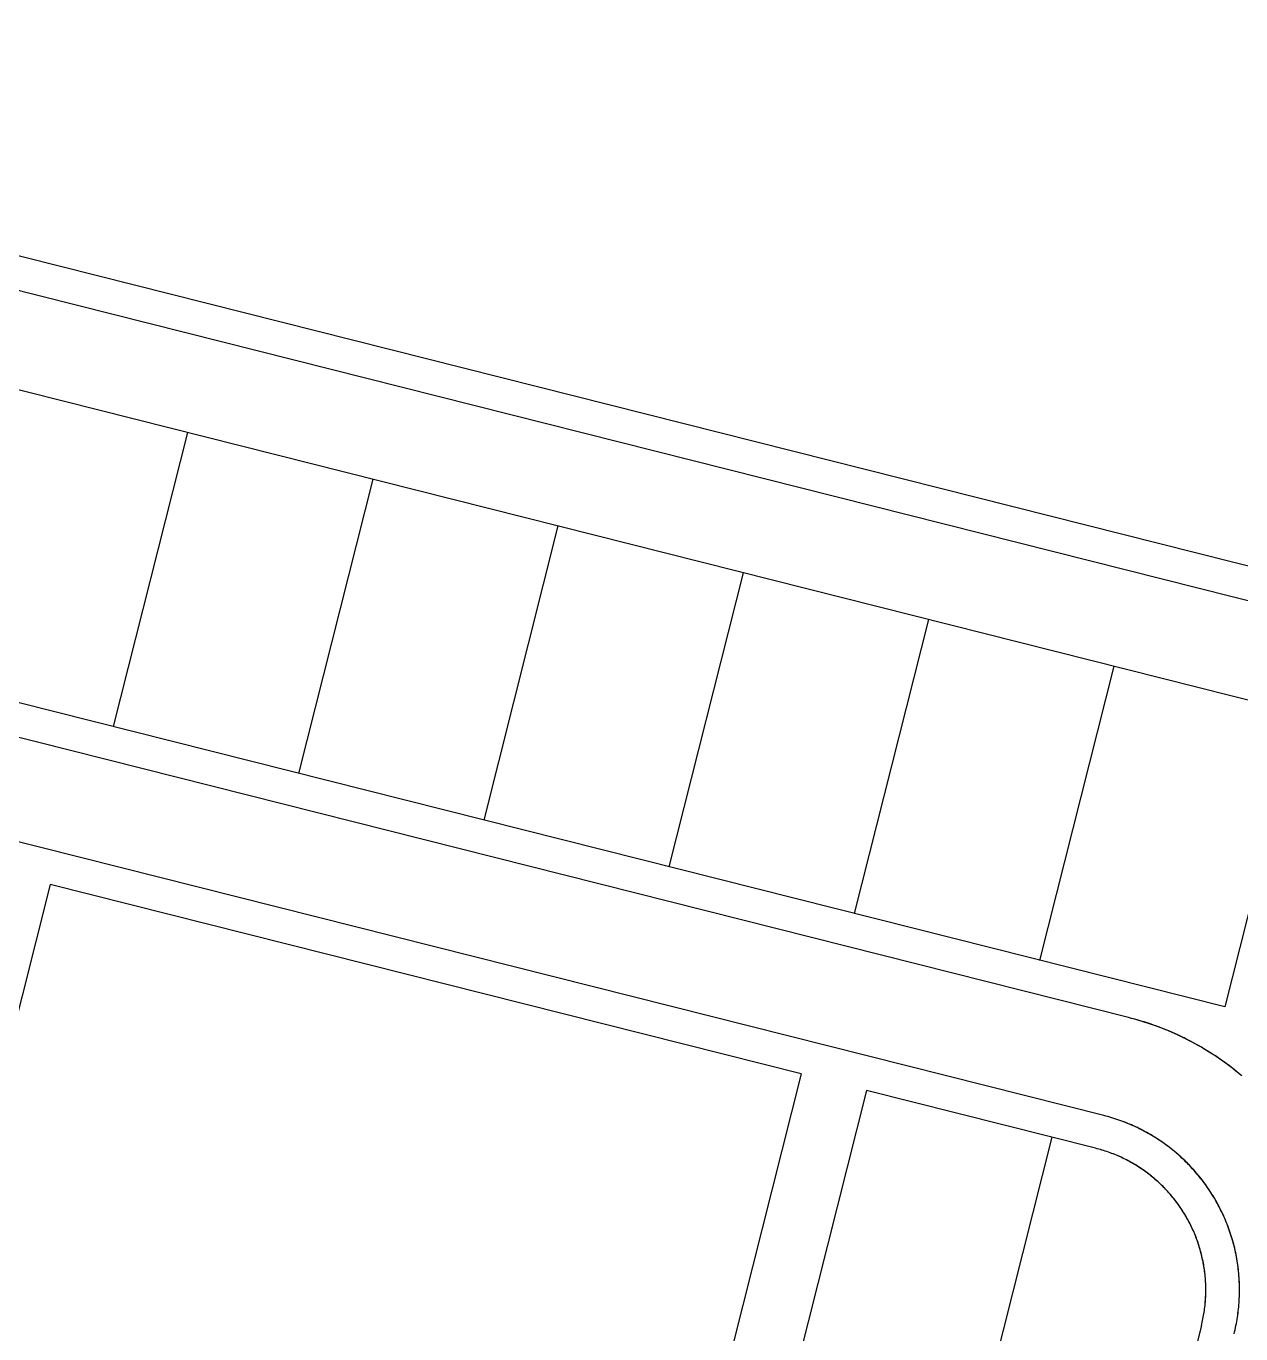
# Model space of a CAD drawing. Header units: metres. Extents: x 680594 to 684853, y 828874 to 830078.
# Drawn here: x 683122.2 to 683230.2, y 829528.8 to 829645.2 of the extents above; entities that cross this region are included whole.
import ezdxf

# ---------------------------------------------------------------- set-up
doc = ezdxf.new("R2010")
doc.units = ezdxf.units.M
doc.layers.add('PLOT_LINES', color=7, linetype='Continuous')

msp = doc.modelspace()

# ---------------------------------------------------------------- linework, layer by layer
at = {"layer": 'PLOT_LINES'}
for points in [[(683301.18, 829579.38), (683040.44, 829645.18)], [(683301.18, 829579.38), (683040.44, 829645.18)], [(683300.44, 829576.47), (683039.7, 829642.27)], [(683300.44, 829576.47), (683039.7, 829642.27)], [(683254.72, 829579.18), (683081.24, 829622.96)], [(683254.72, 829579.18), (683081.24, 829622.96)], [(683136.51, 829609.01), (683129.9, 829582.83)], [(683136.51, 829609.01), (683129.9, 829582.83)], [(683152.99, 829604.85), (683146.38, 829578.67)], [(683152.99, 829604.85), (683146.38, 829578.67)], [(683169.47, 829600.69), (683162.87, 829574.51)], [(683169.47, 829600.69), (683162.87, 829574.51)], [(683185.96, 829596.53), (683179.35, 829570.35)], [(683185.96, 829596.53), (683179.35, 829570.35)], [(683202.44, 829592.37), (683195.83, 829566.19)], [(683202.44, 829592.37), (683195.83, 829566.19)], [(683228.8, 829557.88), (683096.93, 829591.15)], [(683228.8, 829557.88), (683096.93, 829591.15)], [(683218.92, 829588.21), (683212.32, 829562.03)], [(683218.92, 829588.21), (683212.32, 829562.03)], [(683220.23, 829556.94), (683101.05, 829587.02)], [(683220.23, 829556.94), (683101.05, 829587.02)], [(683235.41, 829584.05), (683228.8, 829557.88)], [(683235.41, 829584.05), (683228.8, 829557.88)], [(683218.03, 829548.22), (683098.85, 829578.29)], [(683218.03, 829548.22), (683098.85, 829578.29)], [(683124.29, 829568.78), (683113.01, 829524.08)], [(683124.29, 829568.78), (683113.01, 829524.08)], [(683191.11, 829551.92), (683124.29, 829568.78)], [(683191.11, 829551.92), (683124.29, 829568.78)], [(683230.23, 829551.81), (683230.01, 829552), (683229.79, 829552.18), (683229.56, 829552.36), (683229.33, 829552.54), (683229.1, 829552.72), (683228.86, 829552.89), (683228.63, 829553.06), (683228.39, 829553.23), (683228.15, 829553.39), (683227.91, 829553.55), (683227.66, 829553.71), (683227.42, 829553.87), (683227.17, 829554.02), (683226.92, 829554.17), (683226.67, 829554.32), (683226.42, 829554.46), (683226.17, 829554.61), (683225.91, 829554.74), (683225.65, 829554.88), (683225.39, 829555.01), (683225.13, 829555.14), (683224.87, 829555.27), (683224.61, 829555.39), (683224.34, 829555.51), (683224.08, 829555.63), (683223.81, 829555.75), (683223.54, 829555.86), (683223.27, 829555.97), (683223, 829556.07), (683222.73, 829556.17), (683222.45, 829556.27), (683222.18, 829556.37), (683221.9, 829556.46), (683221.63, 829556.55), (683221.35, 829556.63), (683221.07, 829556.72), (683220.79, 829556.8), (683220.51, 829556.87), (683220.23, 829556.94)], [(683230.3, 829551.76), (683230.07, 829551.94), (683229.85, 829552.13), (683229.62, 829552.31), (683229.39, 829552.49), (683229.16, 829552.67), (683228.92, 829552.85), (683228.68, 829553.02), (683228.44, 829553.19), (683228.2, 829553.35), (683227.96, 829553.52), (683227.71, 829553.68), (683227.47, 829553.84), (683227.22, 829553.99), (683226.97, 829554.14), (683226.72, 829554.29), (683226.46, 829554.44), (683226.21, 829554.58), (683225.95, 829554.72), (683225.69, 829554.86), (683225.43, 829554.99), (683225.17, 829555.13), (683224.9, 829555.25), (683224.64, 829555.38), (683224.37, 829555.5), (683224.11, 829555.62), (683223.84, 829555.74), (683223.57, 829555.85), (683223.29, 829555.96), (683223.02, 829556.06), (683222.75, 829556.17), (683222.47, 829556.27), (683222.19, 829556.36), (683221.92, 829556.45), (683221.64, 829556.54), (683221.36, 829556.63), (683221.08, 829556.71), (683220.79, 829556.79), (683220.51, 829556.87), (683220.23, 829556.94)], [(683191.11, 829551.92), (683179.83, 829507.22)], [(683191.11, 829551.92), (683179.83, 829507.22)], [(683196.93, 829550.45), (683185.65, 829505.75)], [(683196.93, 829550.45), (683185.65, 829505.75)], [(683217.29, 829545.31), (683196.93, 829550.45)], [(683217.29, 829545.31), (683196.93, 829550.45)], [(683229.62, 829528.79), (683229.67, 829528.97), (683229.71, 829529.15), (683229.75, 829529.33), (683229.79, 829529.52), (683229.83, 829529.7), (683229.86, 829529.88), (683229.89, 829530.06), (683229.92, 829530.25), (683229.95, 829530.43), (683229.97, 829530.62), (683230, 829530.8), (683230.02, 829530.99), (683230.04, 829531.17), (683230.05, 829531.36), (683230.07, 829531.54), (683230.08, 829531.73), (683230.09, 829531.91), (683230.1, 829532.1), (683230.11, 829532.29), (683230.11, 829532.47), (683230.11, 829532.66), (683230.11, 829532.85), (683230.11, 829533.03), (683230.1, 829533.22), (683230.1, 829533.4), (683230.09, 829533.59), (683230.07, 829533.78), (683230.06, 829533.96), (683230.05, 829534.15), (683230.03, 829534.33), (683230.01, 829534.52), (683229.99, 829534.7), (683229.96, 829534.89), (683229.93, 829535.07), (683229.91, 829535.25), (683229.88, 829535.44), (683229.84, 829535.62), (683229.81, 829535.8), (683229.77, 829535.99), (683229.73, 829536.17), (683229.69, 829536.35), (683229.65, 829536.53), (683229.6, 829536.71), (683229.55, 829536.89), (683229.5, 829537.07), (683229.45, 829537.25), (683229.4, 829537.43), (683229.34, 829537.61), (683229.28, 829537.78), (683229.22, 829537.96), (683229.16, 829538.13), (683229.1, 829538.31), (683229.03, 829538.48), (683228.96, 829538.66), (683228.89, 829538.83), (683228.82, 829539), (683228.75, 829539.17), (683228.67, 829539.34), (683228.59, 829539.51), (683228.51, 829539.68), (683228.43, 829539.84), (683228.34, 829540.01), (683228.26, 829540.18), (683228.17, 829540.34), (683228.08, 829540.5), (683227.99, 829540.67), (683227.9, 829540.83), (683227.8, 829540.99), (683227.7, 829541.14), (683227.6, 829541.3), (683227.5, 829541.46), (683227.4, 829541.61), (683227.3, 829541.77), (683227.19, 829541.92), (683227.08, 829542.07), (683226.97, 829542.22), (683226.86, 829542.37), (683226.75, 829542.52), (683226.63, 829542.67), (683226.51, 829542.81), (683226.4, 829542.95), (683226.28, 829543.1), (683226.15, 829543.24), (683226.03, 829543.38), (683225.91, 829543.51), (683225.78, 829543.65), (683225.65, 829543.79), (683225.52, 829543.92), (683225.39, 829544.05), (683225.26, 829544.18), (683225.12, 829544.31), (683224.99, 829544.44), (683224.85, 829544.56), (683224.71, 829544.69), (683224.57, 829544.81), (683224.43, 829544.93), (683224.29, 829545.05), (683224.14, 829545.17), (683224, 829545.28), (683223.85, 829545.4), (683223.7, 829545.51), (683223.55, 829545.62), (683223.4, 829545.73), (683223.25, 829545.84), (683223.1, 829545.94), (683222.94, 829546.05), (683222.78, 829546.15), (683222.63, 829546.25), (683222.47, 829546.35), (683222.31, 829546.44), (683222.15, 829546.54), (683221.99, 829546.63), (683221.83, 829546.72), (683221.66, 829546.81), (683221.5, 829546.9), (683221.33, 829546.98), (683221.17, 829547.07), (683221, 829547.15), (683220.83, 829547.23), (683220.66, 829547.3), (683220.49, 829547.38), (683220.32, 829547.45), (683220.15, 829547.52), (683219.97, 829547.59), (683219.8, 829547.66), (683219.63, 829547.72), (683219.45, 829547.79), (683219.27, 829547.85), (683219.1, 829547.91), (683218.92, 829547.96), (683218.74, 829548.02), (683218.56, 829548.07), (683218.39, 829548.12), (683218.21, 829548.17), (683218.03, 829548.22)], [(683229.62, 829528.79), (683229.67, 829528.97), (683229.71, 829529.15), (683229.75, 829529.34), (683229.79, 829529.52), (683229.83, 829529.71), (683229.86, 829529.89), (683229.89, 829530.07), (683229.92, 829530.26), (683229.95, 829530.45), (683229.98, 829530.63), (683230, 829530.82), (683230.02, 829531), (683230.04, 829531.19), (683230.06, 829531.38), (683230.07, 829531.56), (683230.08, 829531.75), (683230.09, 829531.94), (683230.1, 829532.13), (683230.11, 829532.31), (683230.11, 829532.5), (683230.11, 829532.69), (683230.11, 829532.88), (683230.11, 829533.06), (683230.1, 829533.25), (683230.09, 829533.44), (683230.08, 829533.63), (683230.07, 829533.81), (683230.06, 829534), (683230.04, 829534.19), (683230.02, 829534.37), (683230, 829534.56), (683229.98, 829534.75), (683229.95, 829534.93), (683229.93, 829535.12), (683229.9, 829535.3), (683229.87, 829535.49), (683229.83, 829535.67), (683229.8, 829535.86), (683229.76, 829536.04), (683229.72, 829536.22), (683229.68, 829536.41), (683229.63, 829536.59), (683229.59, 829536.77), (683229.54, 829536.95), (683229.49, 829537.13), (683229.43, 829537.31), (683229.38, 829537.49), (683229.32, 829537.67), (683229.26, 829537.85), (683229.2, 829538.02), (683229.14, 829538.2), (683229.07, 829538.38), (683229, 829538.55), (683228.93, 829538.73), (683228.86, 829538.9), (683228.79, 829539.07), (683228.71, 829539.24), (683228.64, 829539.41), (683228.56, 829539.58), (683228.47, 829539.75), (683228.39, 829539.92), (683228.31, 829540.09), (683228.22, 829540.25), (683228.13, 829540.42), (683228.04, 829540.58), (683227.94, 829540.74), (683227.85, 829540.91), (683227.75, 829541.07), (683227.65, 829541.23), (683227.55, 829541.38), (683227.45, 829541.54), (683227.34, 829541.7), (683227.24, 829541.85), (683227.13, 829542), (683227.02, 829542.16), (683226.91, 829542.31), (683226.79, 829542.46), (683226.68, 829542.6), (683226.56, 829542.75), (683226.44, 829542.9), (683226.32, 829543.04), (683226.2, 829543.18), (683226.08, 829543.32), (683225.95, 829543.46), (683225.83, 829543.6), (683225.7, 829543.74), (683225.57, 829543.87), (683225.44, 829544.01), (683225.3, 829544.14), (683225.17, 829544.27), (683225.03, 829544.4), (683224.89, 829544.53), (683224.75, 829544.65), (683224.61, 829544.77), (683224.47, 829544.9), (683224.33, 829545.02), (683224.18, 829545.14), (683224.04, 829545.25), (683223.89, 829545.37), (683223.74, 829545.48), (683223.59, 829545.59), (683223.44, 829545.71), (683223.28, 829545.81), (683223.13, 829545.92), (683222.97, 829546.03), (683222.82, 829546.13), (683222.66, 829546.23), (683222.5, 829546.33), (683222.34, 829546.43), (683222.18, 829546.52), (683222.02, 829546.61), (683221.85, 829546.71), (683221.69, 829546.8), (683221.52, 829546.88), (683221.36, 829546.97), (683221.19, 829547.05), (683221.02, 829547.14), (683220.85, 829547.22), (683220.68, 829547.29), (683220.51, 829547.37), (683220.33, 829547.44), (683220.16, 829547.52), (683219.99, 829547.59), (683219.81, 829547.65), (683219.64, 829547.72), (683219.46, 829547.78), (683219.28, 829547.85), (683219.11, 829547.9), (683218.93, 829547.96), (683218.75, 829548.02), (683218.57, 829548.07), (683218.39, 829548.12), (683218.21, 829548.17), (683218.03, 829548.22)], [(683213.41, 829546.29), (683202.13, 829501.59)], [(683213.41, 829546.29), (683202.13, 829501.59)], [(683226.72, 829529.52), (683226.75, 829529.67), (683226.79, 829529.82), (683226.82, 829529.97), (683226.85, 829530.11), (683226.88, 829530.26), (683226.91, 829530.41), (683226.93, 829530.56), (683226.96, 829530.71), (683226.98, 829530.86), (683227, 829531.01), (683227.02, 829531.16), (683227.04, 829531.31), (683227.05, 829531.46), (683227.06, 829531.61), (683227.08, 829531.76), (683227.09, 829531.91), (683227.09, 829532.06), (683227.1, 829532.21), (683227.11, 829532.37), (683227.11, 829532.52), (683227.11, 829532.67), (683227.11, 829532.82), (683227.11, 829532.97), (683227.1, 829533.12), (683227.1, 829533.27), (683227.09, 829533.42), (683227.08, 829533.57), (683227.07, 829533.73), (683227.06, 829533.88), (683227.04, 829534.03), (683227.03, 829534.18), (683227.01, 829534.33), (683226.99, 829534.48), (683226.97, 829534.63), (683226.94, 829534.78), (683226.92, 829534.93), (683226.89, 829535.07), (683226.86, 829535.22), (683226.83, 829535.37), (683226.8, 829535.52), (683226.77, 829535.67), (683226.73, 829535.81), (683226.7, 829535.96), (683226.66, 829536.11), (683226.62, 829536.25), (683226.57, 829536.4), (683226.53, 829536.54), (683226.49, 829536.69), (683226.44, 829536.83), (683226.39, 829536.97), (683226.34, 829537.12), (683226.29, 829537.26), (683226.23, 829537.4), (683226.18, 829537.54), (683226.12, 829537.68), (683226.06, 829537.82), (683226, 829537.96), (683225.94, 829538.1), (683225.88, 829538.23), (683225.81, 829538.37), (683225.74, 829538.51), (683225.68, 829538.64), (683225.61, 829538.78), (683225.53, 829538.91), (683225.46, 829539.04), (683225.39, 829539.17), (683225.31, 829539.3), (683225.23, 829539.43), (683225.15, 829539.56), (683225.07, 829539.69), (683224.99, 829539.82), (683224.91, 829539.94), (683224.82, 829540.07), (683224.74, 829540.19), (683224.65, 829540.32), (683224.56, 829540.44), (683224.47, 829540.56), (683224.38, 829540.68), (683224.28, 829540.8), (683224.19, 829540.92), (683224.09, 829541.03), (683224, 829541.15), (683223.9, 829541.26), (683223.8, 829541.38), (683223.69, 829541.49), (683223.59, 829541.6), (683223.49, 829541.71), (683223.38, 829541.82), (683223.28, 829541.92), (683223.17, 829542.03), (683223.06, 829542.13), (683222.95, 829542.24), (683222.84, 829542.34), (683222.72, 829542.44), (683222.61, 829542.54), (683222.49, 829542.64), (683222.38, 829542.74), (683222.26, 829542.83), (683222.14, 829542.93), (683222.02, 829543.02), (683221.9, 829543.11), (683221.78, 829543.2), (683221.66, 829543.29), (683221.54, 829543.38), (683221.41, 829543.46), (683221.28, 829543.55), (683221.16, 829543.63), (683221.03, 829543.71), (683220.9, 829543.79), (683220.77, 829543.87), (683220.64, 829543.94), (683220.51, 829544.02), (683220.38, 829544.09), (683220.25, 829544.17), (683220.11, 829544.24), (683219.98, 829544.31), (683219.84, 829544.37), (683219.71, 829544.44), (683219.57, 829544.5), (683219.43, 829544.57), (683219.29, 829544.63), (683219.15, 829544.69), (683219.01, 829544.74), (683218.87, 829544.8), (683218.73, 829544.85), (683218.59, 829544.91), (683218.45, 829544.96), (683218.31, 829545.01), (683218.16, 829545.06), (683218.02, 829545.1), (683217.87, 829545.15), (683217.73, 829545.19), (683217.58, 829545.23), (683217.44, 829545.27), (683217.29, 829545.31)], [(683226.72, 829529.52), (683226.75, 829529.67), (683226.79, 829529.82), (683226.82, 829529.97), (683226.85, 829530.12), (683226.88, 829530.27), (683226.91, 829530.42), (683226.93, 829530.57), (683226.96, 829530.72), (683226.98, 829530.87), (683227, 829531.02), (683227.02, 829531.17), (683227.04, 829531.32), (683227.05, 829531.47), (683227.07, 829531.63), (683227.08, 829531.78), (683227.09, 829531.93), (683227.1, 829532.08), (683227.1, 829532.23), (683227.11, 829532.39), (683227.11, 829532.54), (683227.11, 829532.69), (683227.11, 829532.84), (683227.11, 829533), (683227.1, 829533.15), (683227.1, 829533.3), (683227.09, 829533.45), (683227.08, 829533.6), (683227.07, 829533.76), (683227.05, 829533.91), (683227.04, 829534.06), (683227.02, 829534.21), (683227, 829534.36), (683226.98, 829534.51), (683226.96, 829534.66), (683226.94, 829534.82), (683226.91, 829534.97), (683226.88, 829535.12), (683226.86, 829535.27), (683226.82, 829535.41), (683226.79, 829535.56), (683226.76, 829535.71), (683226.72, 829535.86), (683226.68, 829536.01), (683226.64, 829536.15), (683226.6, 829536.3), (683226.56, 829536.45), (683226.52, 829536.59), (683226.47, 829536.74), (683226.42, 829536.88), (683226.37, 829537.03), (683226.32, 829537.17), (683226.27, 829537.31), (683226.21, 829537.46), (683226.15, 829537.6), (683226.1, 829537.74), (683226.04, 829537.88), (683225.98, 829538.02), (683225.91, 829538.16), (683225.85, 829538.29), (683225.78, 829538.43), (683225.71, 829538.57), (683225.64, 829538.7), (683225.57, 829538.84), (683225.5, 829538.97), (683225.43, 829539.1), (683225.35, 829539.24), (683225.27, 829539.37), (683225.19, 829539.5), (683225.11, 829539.63), (683225.03, 829539.76), (683224.95, 829539.88), (683224.86, 829540.01), (683224.78, 829540.14), (683224.69, 829540.26), (683224.6, 829540.38), (683224.51, 829540.51), (683224.42, 829540.63), (683224.32, 829540.75), (683224.23, 829540.87), (683224.13, 829540.99), (683224.03, 829541.1), (683223.93, 829541.22), (683223.83, 829541.33), (683223.73, 829541.45), (683223.63, 829541.56), (683223.52, 829541.67), (683223.42, 829541.78), (683223.31, 829541.89), (683223.2, 829541.99), (683223.09, 829542.1), (683222.98, 829542.21), (683222.87, 829542.31), (683222.76, 829542.41), (683222.64, 829542.51), (683222.53, 829542.61), (683222.41, 829542.71), (683222.29, 829542.81), (683222.17, 829542.9), (683222.05, 829542.99), (683221.93, 829543.09), (683221.81, 829543.18), (683221.69, 829543.27), (683221.56, 829543.36), (683221.44, 829543.44), (683221.31, 829543.53), (683221.18, 829543.61), (683221.06, 829543.69), (683220.93, 829543.77), (683220.8, 829543.85), (683220.67, 829543.93), (683220.53, 829544.01), (683220.4, 829544.08), (683220.27, 829544.15), (683220.13, 829544.23), (683220, 829544.3), (683219.86, 829544.36), (683219.72, 829544.43), (683219.59, 829544.5), (683219.45, 829544.56), (683219.31, 829544.62), (683219.17, 829544.68), (683219.03, 829544.74), (683218.89, 829544.8), (683218.74, 829544.85), (683218.6, 829544.9), (683218.46, 829544.96), (683218.31, 829545.01), (683218.17, 829545.05), (683218.02, 829545.1), (683217.88, 829545.15), (683217.73, 829545.19), (683217.59, 829545.23), (683217.44, 829545.27), (683217.29, 829545.31)], [(683226.72, 829529.52), (683220.82, 829506.16)], [(683226.72, 829529.52), (683220.82, 829506.16)]]:
    msp.add_lwpolyline(points, dxfattribs=at)

doc.saveas('drawing.dxf')
